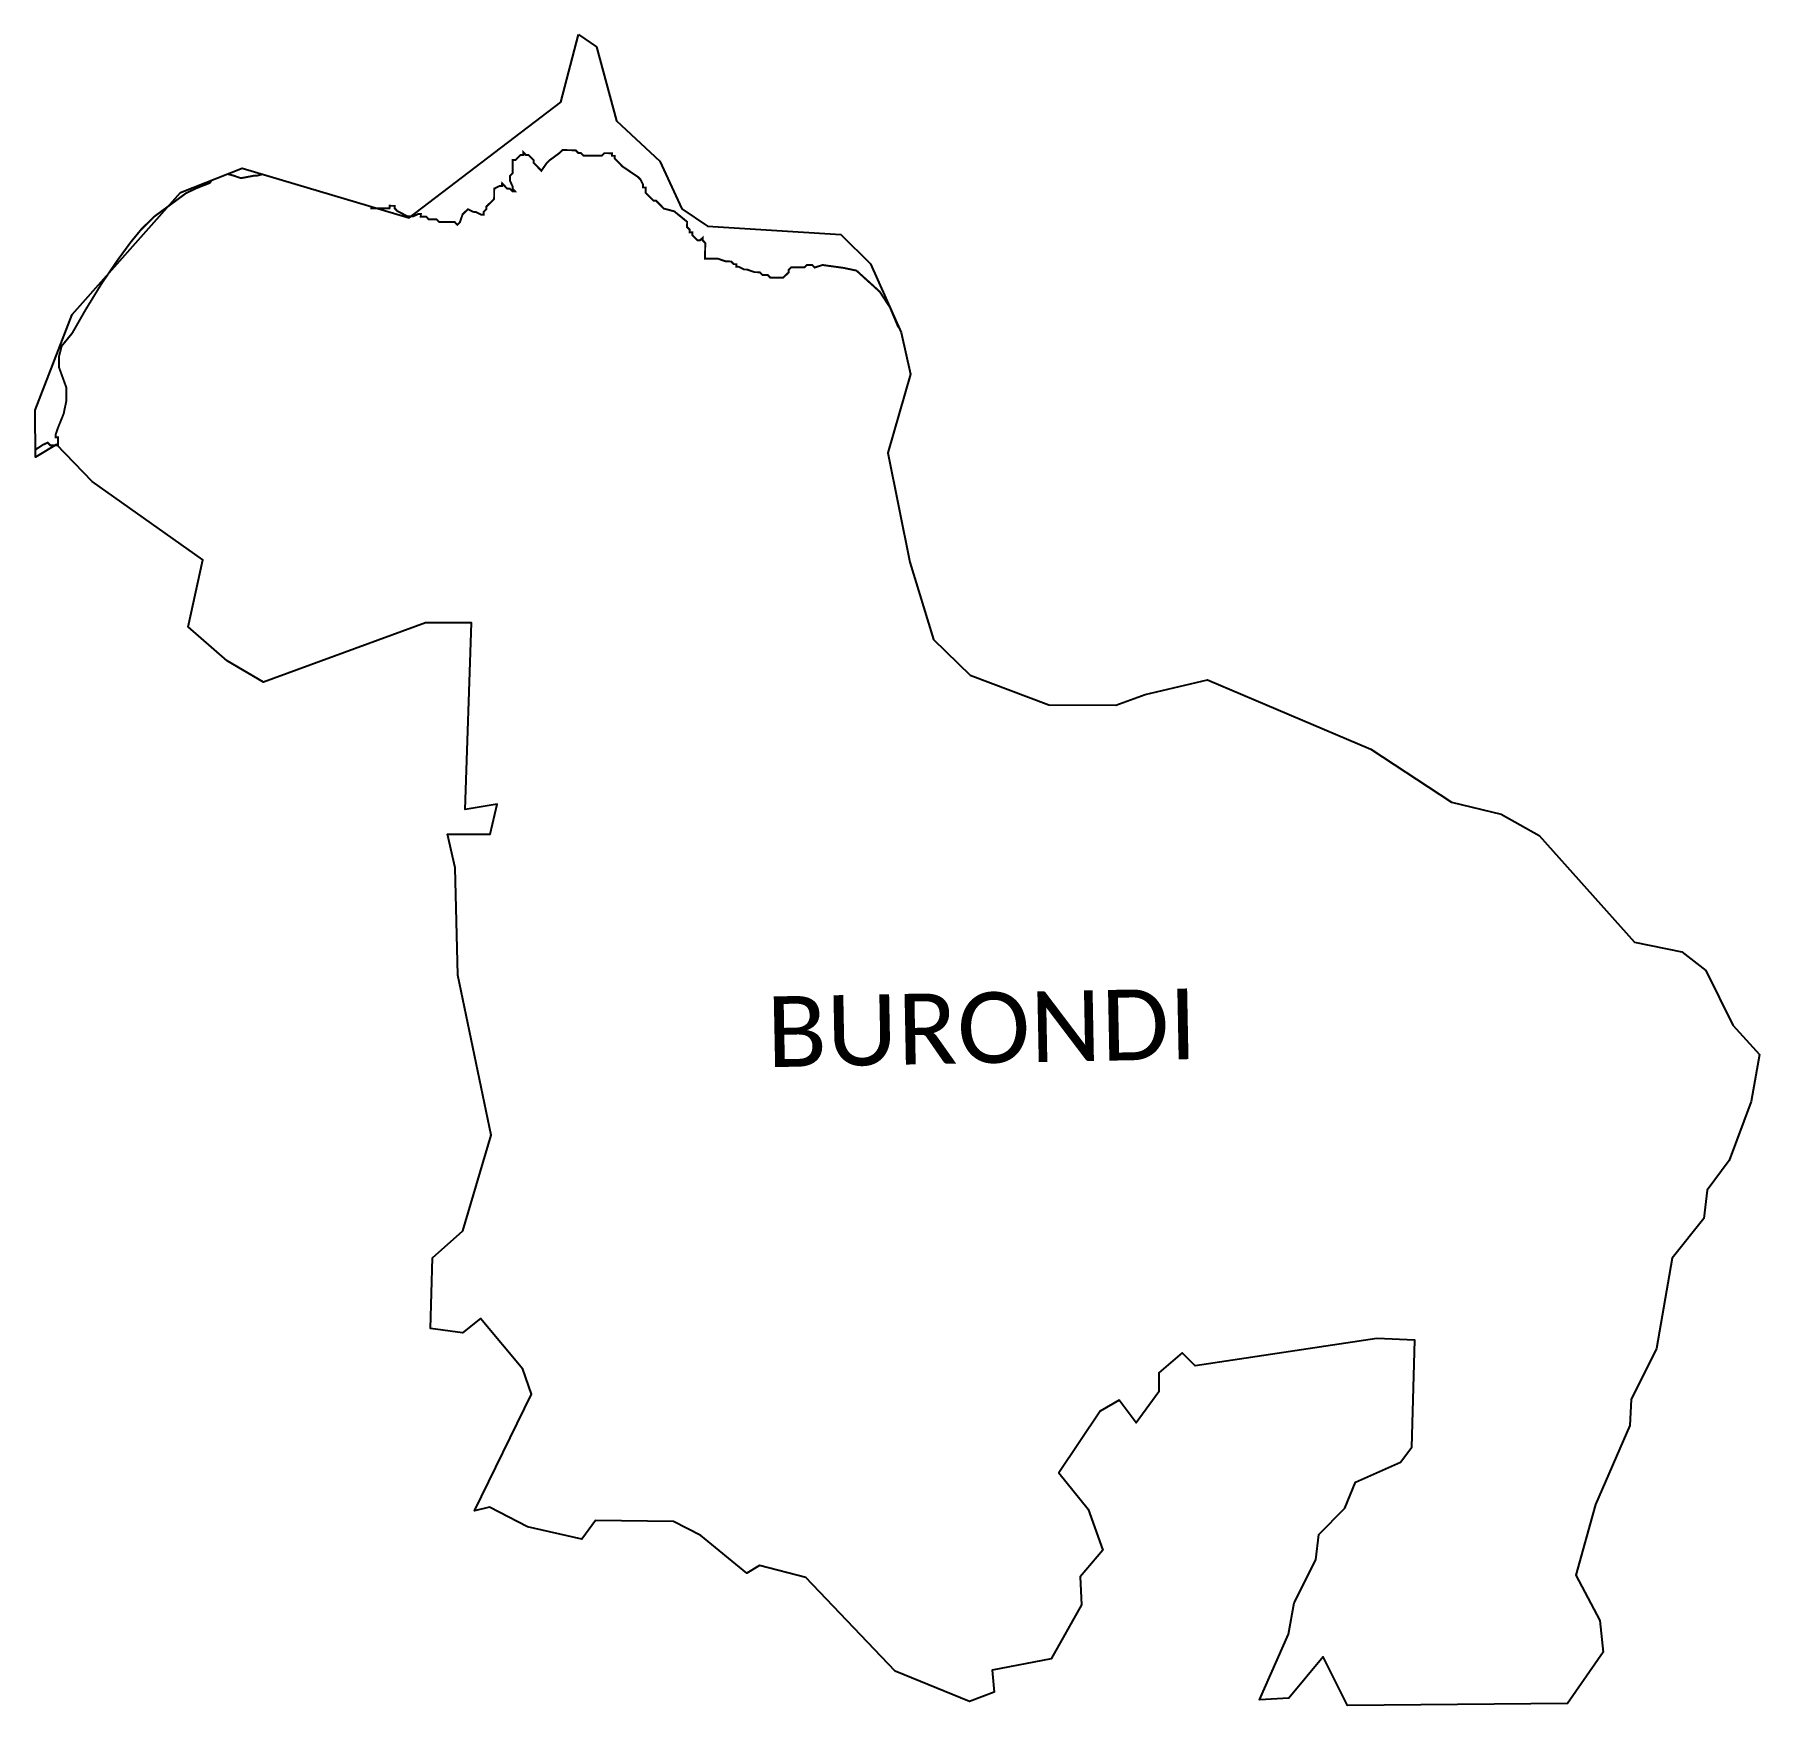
# Model space of a CAD drawing. Header units: metres. Extents: x 301398 to 304052, y 1956301 to 1958872.
import ezdxf

# ---------------------------------------------------------------- set-up
doc = ezdxf.new("R2010")
doc.units = ezdxf.units.M
for name, color, linetype in [('HAZARDS LINE', 1, 'Continuous'), ('village', 3, 'Continuous'), ('VILLAGE NAME', 250, 'Continuous')]:
    doc.layers.add(name, color=color, linetype=linetype)
doc.styles.get("Standard").update_dxf_attribs({"font": 'simplex.shx'})

msp = doc.modelspace()

# ---------------------------------------------------------------- linework, layer by layer
at = {"layer": 'HAZARDS LINE', "lineweight": 18}
for points in [[(301916.4, 1958607.7, 3.01, 3.01, 0), (301916.3, 1958605.2, 3.01, 3.01, 0), (301944.4, 1958604.9, 3.01, 3.01, 0), (301944.5, 1958608.9, 3.01, 3.01, 0), (301952.5, 1958608.8, 3.01, 3.01, 0), (301952.5, 1958604.8, 3.01, 3.01, 0), (301956.5, 1958600.7, 3.01, 3.01, 0), (301964.5, 1958596.6, 3.01, 3.01, 0), (301972.4, 1958592.5, 3.01, 3.01, 0), (301980.5, 1958592.5, 3.01, 3.01, 0), (301988.6, 1958596.4, 3.01, 3.01, 0), (301992.6, 1958596.4, 3.01, 3.01, 0), (301992.5, 1958592.3, 3.01, 3.01, 0), (302000.6, 1958592.3, 3.01, 3.01, 0), (302004.5, 1958588.2, 3.01, 3.01, 0), (302016.6, 1958588.1, 3.01, 3.01, 0), (302020.6, 1958584, 3.01, 3.01, 0), (302044.7, 1958583.8, 3.01, 3.01, 0), (302048.6, 1958579.7, 3.01, 3.01, 0), (302052.7, 1958583.7, 3.01, 3.01, 0), (302056.8, 1958595.7, 3.01, 3.01, 0), (302065, 1958603.7, 3.01, 3.01, 0), (302072.9, 1958599.6, 3.01, 3.01, 0), (302077, 1958599.5, 3.01, 3.01, 0), (302085, 1958595.4, 3.01, 3.01, 0), (302089, 1958595.4, 3.01, 3.01, 0), (302089, 1958599.4, 3.01, 3.01, 0), (302093.1, 1958603.4, 3.01, 3.01, 0), (302093.1, 1958607.4, 3.01, 3.01, 0), (302101.2, 1958615.3, 3.01, 3.01, 0), (302105.3, 1958619.3, 3.01, 3.01, 0), (302105.4, 1958635.4, 3.01, 3.01, 0), (302113.5, 1958639.3, 3.01, 3.01, 0), (302117.5, 1958639.3, 3.01, 3.01, 0), (302117.6, 1958643.3, 3.01, 3.01, 0), (302121.6, 1958639.2, 3.01, 3.01, 0), (302125.5, 1958635.2, 3.01, 3.01, 0), (302129.5, 1958635.1, 3.01, 3.01, 0), (302133.5, 1958631.1, 3.01, 3.01, 0), (302137.5, 1958631, 3.01, 3.01, 0), (302133.6, 1958635.1, 3.01, 3.01, 0), (302133.6, 1958639.1, 3.01, 3.01, 0), (302129.7, 1958647.2, 3.01, 3.01, 0), (302129.8, 1958655.2, 3.01, 3.01, 0), (302133.8, 1958659.2, 3.01, 3.01, 0), (302134, 1958679.3, 3.01, 3.01, 0), (302138, 1958679.3, 3.01, 3.01, 0), (302142.1, 1958683.2, 3.01, 3.01, 0), (302146.1, 1958687.2, 3.01, 3.01, 0), (302150.2, 1958687.2, 3.01, 3.01, 0), (302150.2, 1958691.2, 3.01, 3.01, 0), (302154.2, 1958687.1, 3.01, 3.01, 0), (302158.2, 1958687.1, 3.01, 3.01, 0), (302162.2, 1958683, 3.01, 3.01, 0), (302166.1, 1958679, 3.01, 3.01, 0), (302166.1, 1958675, 3.01, 3.01, 0), (302178, 1958662.8, 3.01, 3.01, 0), (302186.2, 1958674.7, 3.01, 3.01, 0), (302190.3, 1958678.7, 3.01, 3.01, 0), (302206.4, 1958690.6, 3.01, 3.01, 0), (302210.5, 1958694.6, 3.01, 3.01, 0), (302230.6, 1958694.4, 3.01, 3.01, 0), (302234.6, 1958690.3, 3.01, 3.01, 0), (302238.6, 1958690.3, 3.01, 3.01, 0), (302242.6, 1958686.2, 3.01, 3.01, 0), (302270.7, 1958685.9, 3.01, 3.01, 0), (302274.7, 1958689.9, 3.01, 3.01, 0), (302286.8, 1958689.8, 3.01, 3.01, 0), (302286.7, 1958685.8, 3.01, 3.01, 0), (302290.8, 1958685.7, 3.01, 3.01, 0), (302290.7, 1958681.7, 3.01, 3.01, 0), (302294.7, 1958677.7, 3.01, 3.01, 0), (302302.6, 1958669.5, 3.01, 3.01, 0), (302326.6, 1958653.2, 3.01, 3.01, 0), (302330.6, 1958649.2, 3.01, 3.01, 0), (302334.5, 1958641.1, 3.01, 3.01, 0), (302334.4, 1958637.1, 3.01, 3.01, 0), (302338.5, 1958637, 3.01, 3.01, 0), (302338.4, 1958629, 3.01, 3.01, 0), (302350.3, 1958616.8, 3.01, 3.01, 0), (302354.3, 1958616.8, 3.01, 3.01, 0), (302358.3, 1958612.7, 3.01, 3.01, 0), (302362.3, 1958608.7, 3.01, 3.01, 0), (302366.3, 1958604.6, 3.01, 3.01, 0), (302382.3, 1958600.4, 3.01, 3.01, 0), (302402.2, 1958584.2, 3.01, 3.01, 0), (302402.1, 1958576.1, 3.01, 3.01, 0), (302406.1, 1958572.1, 3.01, 3.01, 0), (302406.1, 1958568, 3.01, 3.01, 0), (302410.1, 1958568, 3.01, 3.01, 0), (302410, 1958564, 3.01, 3.01, 0), (302414, 1958559.9, 3.01, 3.01, 0), (302418, 1958555.9, 3.01, 3.01, 0), (302422, 1958555.8, 3.01, 3.01, 0), (302426.1, 1958559.8, 3.01, 3.01, 0), (302426, 1958555.8, 3.01, 3.01, 0), (302430, 1958551.7, 3.01, 3.01, 0), (302429.7, 1958527.6, 3.01, 3.01, 0), (302449.8, 1958527.4, 3.01, 3.01, 0), (302461.8, 1958523.3, 3.01, 3.01, 0), (302469.9, 1958523.2, 3.01, 3.01, 0), (302473.9, 1958519.1, 3.01, 3.01, 0), (302477.9, 1958519.1, 3.01, 3.01, 0), (302477.8, 1958515.1, 3.01, 3.01, 0), (302481.8, 1958515, 3.01, 3.01, 0), (302489.8, 1958510.9, 3.01, 3.01, 0), (302493.9, 1958510.9, 3.01, 3.01, 0), (302505.9, 1958506.8, 3.01, 3.01, 0), (302513.9, 1958506.7, 3.01, 3.01, 0), (302517.9, 1958502.6, 3.01, 3.01, 0), (302525.9, 1958502.5, 3.01, 3.01, 0), (302529.9, 1958498.5, 3.01, 3.01, 0), (302550, 1958498.3, 3.01, 3.01, 0), (302554, 1958502.3, 3.01, 3.01, 0), (302558.1, 1958506.2, 3.01, 3.01, 0), (302558.1, 1958510.3, 3.01, 3.01, 0), (302562.2, 1958514.2, 3.01, 3.01, 0), (302582.3, 1958514, 3.01, 3.01, 0), (302586.3, 1958518, 3.01, 3.01, 0), (302594.4, 1958517.9, 3.01, 3.01, 0), (302598.3, 1958513.9, 3.01, 3.01, 0), (302610.4, 1958517.8, 3.01, 3.01, 0), (302642.5, 1958513.4, 3.01, 3.01, 0), (302662.6, 1958509.2, 3.01, 3.01, 0), (302698.4, 1958476.7, 3.01, 3.01, 0), (302714.2, 1958452.4, 3.01, 3.01, 0), (302726, 1958424.2, 3.01, 3.01, 0), (302728.3, 1958420.6, 3.01, 3.01, 0)], [(301399.9, 1958233.7, 3.01, 3.01, 0), (301410.5, 1958240.7, 3.01, 3.01, 0), (301418.5, 1958244.6, 3.01, 3.01, 0), (301422.5, 1958240.5, 3.01, 3.01, 0), (301434.6, 1958240.4, 3.01, 3.01, 0), (301434.7, 1958252.5, 3.01, 3.01, 0), (301430.7, 1958252.5, 3.01, 3.01, 0), (301430.7, 1958256.5, 3.01, 3.01, 0), (301434.9, 1958268.5, 3.01, 3.01, 0), (301443.1, 1958288.6, 3.01, 3.01, 0), (301447.3, 1958308.6, 3.01, 3.01, 0), (301447.5, 1958328.7, 3.01, 3.01, 0), (301435.8, 1958361, 3.01, 3.01, 0), (301436, 1958377, 3.01, 3.01, 0), (301440.1, 1958393, 3.01, 3.01, 0), (301456.4, 1958413, 3.01, 3.01, 0), (301476.9, 1958448.9, 3.01, 3.01, 0), (301501.4, 1958488.9, 3.01, 3.01, 0), (301525.8, 1958524.8, 3.01, 3.01, 0), (301546.2, 1958552.7, 3.01, 3.01, 0), (301562.5, 1958572.6, 3.01, 3.01, 0), (301582.8, 1958592.5, 3.01, 3.01, 0), (301599, 1958604.4, 3.01, 3.01, 0), (301631.3, 1958628.2, 3.01, 3.01, 0), (301647.5, 1958636, 3.01, 3.01, 0), (301667.7, 1958643.9, 3.01, 3.01, 0), (301670.9, 1958648.1, 3.01, 3.01, 0)], [(301695.3, 1958657.8, 3.01, 3.01, 0), (301703.9, 1958655.5, 3.01, 3.01, 0), (301715.9, 1958651.4, 3.01, 3.01, 0), (301736.1, 1958655.2, 3.01, 3.01, 0), (301740.1, 1958655.2, 3.01, 3.01, 0), (301748.9, 1958657.3, 3.01, 3.01, 0)]]:
    msp.add_lwpolyline(points, format="xyseb", dxfattribs=at)
at = {"layer": 'village', "flags": 128}
msp.add_lwpolyline([(302235.2, 1958872.5), (302263, 1958853.6)], dxfattribs=at)
at = {"layer": 'village', "color": 3, "true_color": 0x00ff00}
for points in [[(303327.2, 1956411.4, 0), (303336, 1956459.6, 0), (303369.2, 1956525.5, 0), (303373.7, 1956564.5, 0), (303413.5, 1956604.9, 0), (303430.2, 1956645.3, 0), (303499.5, 1956675.8, 0), (303516.9, 1956698.8, 0), (303521.4, 1956863.7, 0), (303463.1, 1956866.2, 0), (303183.5, 1956824.2, 0), (303163.7, 1956843.8, 0), (303127.6, 1956813.2, 0), (303127.7, 1956784, 0), (303092.7, 1956736.4, 0), (303066.4, 1956771.4, 0), (303037.3, 1956754.2, 0), (302973.6, 1956659.3, 0), (303018.9, 1956603.5, 0), (303041.4, 1956540.2, 0), (303006.5, 1956499.4, 0), (303008.6, 1956456.1, 0), (302961.9, 1956373.3, 0), (302871.1, 1956355.8, 0), (302874.2, 1956322.1, 0), (302836.6, 1956307.8, 0), (302722.1, 1956354.4, 0), (302584.8, 1956498.5, 0), (302513.7, 1956517, 0), (302494, 1956505, 0), (302423.3, 1956563.1, 0), (302381.1, 1956584.7, 0), (302261.2, 1956585.9, 0), (302240.2, 1956557.5, 0), (302156.6, 1956576.4, 0), (302098.1, 1956606.4, 0), (302075.1, 1956600.7, 0), (302163, 1956780.4, 0), (302149.6, 1956818.9, 0), (302084.1, 1956897, 0), (302056.4, 1956874.8, 0), (302007.4, 1956881.7, 0), (302010.7, 1956990.2, 0), (302057.1, 1957032, 0), (302100.8, 1957178.8, 0), (302049.3, 1957425.1, 0), (302045.5, 1957590.3, 0), (302033.5, 1957642.1, 0), (302099, 1957642.3, 0), (302110, 1957688.3, 0), (302060.8, 1957679.8, 0), (302070.6, 1957967.4, 0), (301999.6, 1957967, 0), (301750.8, 1957876, 0), (301694.9, 1957908.8, 0), (301634.8, 1957961.2, 0), (301657.2, 1958064, 0), (301486.8, 1958184.9, 0), (301432.1, 1958241.5, 0), (301400, 1958222.2, 0), (301399.3, 1958294.6, 0), (301456.5, 1958441.7, 0), (301623, 1958629.2, 0), (301717.6, 1958666.6, 0), (301974.5, 1958590.5, 0), (302207.8, 1958768.3, 0), (302235.2, 1958872.5, 0)], [(302263, 1958853.6, 0), (302293.6, 1958739.7, 0), (302360, 1958677.5, 0), (302393.8, 1958604.1, 0), (302433.5, 1958577.4, 0), (302638.8, 1958564.7, 0), (302684.2, 1958519.6, 0), (302731.2, 1958414.1, 0), (302745.5, 1958349.7, 0), (302710.6, 1958228.6, 0), (302744.6, 1958060.7, 0), (302781.3, 1957941.5, 0), (302837.7, 1957886.8, 0), (302958.6, 1957841, 0), (303061.3, 1957840.5, 0), (303106.6, 1957857.2, 0), (303202.3, 1957879.3, 0), (303453.8, 1957773, 0), (303577.7, 1957691.1, 0), (303654, 1957673, 0), (303712.7, 1957640.2, 0), (303859.1, 1957476.1, 0), (303932.2, 1957461.1, 0), (303968.9, 1957432.2, 0), (304010.3, 1957348.1, 0), (304051.5, 1957303, 0), (304038.7, 1957230.8, 0), (304004.7, 1957139.8, 0), (303970.8, 1957094.1, 0), (303966.1, 1957050.7, 0), (303917.3, 1956989.7, 0), (303893.3, 1956850.9, 0), (303854.3, 1956772.2, 0), (303851.9, 1956732.1, 0), (303799.5, 1956610.9, 0), (303768.8, 1956502.1, 0), (303806, 1956432, 0), (303811.2, 1956383.4, 0), (303756, 1956304.4, 0), (303418, 1956301.4, 0), (303380.6, 1956376.1, 0), (303327.7, 1956312.6, 0), (303282.5, 1956310.2, 0), (303327.2, 1956411.4, 0)]]:
    msp.add_polyline3d(points, dxfattribs=at)

# ---------------------------------------------------------------- texts
at = {"layer": 'VILLAGE NAME', "insert": (302523.5, 1957392.2), "char_height": 108.748, "attachment_point": 1, "rotation": 1.1028}
msp.add_mtext_dynamic_manual_height_columns('{\\fCalibri|b0|i0|c0|p34;BURONDI}', width=1571.314, gutter_width=543.7, heights=[0], dxfattribs=at)

doc.saveas('drawing.dxf')
